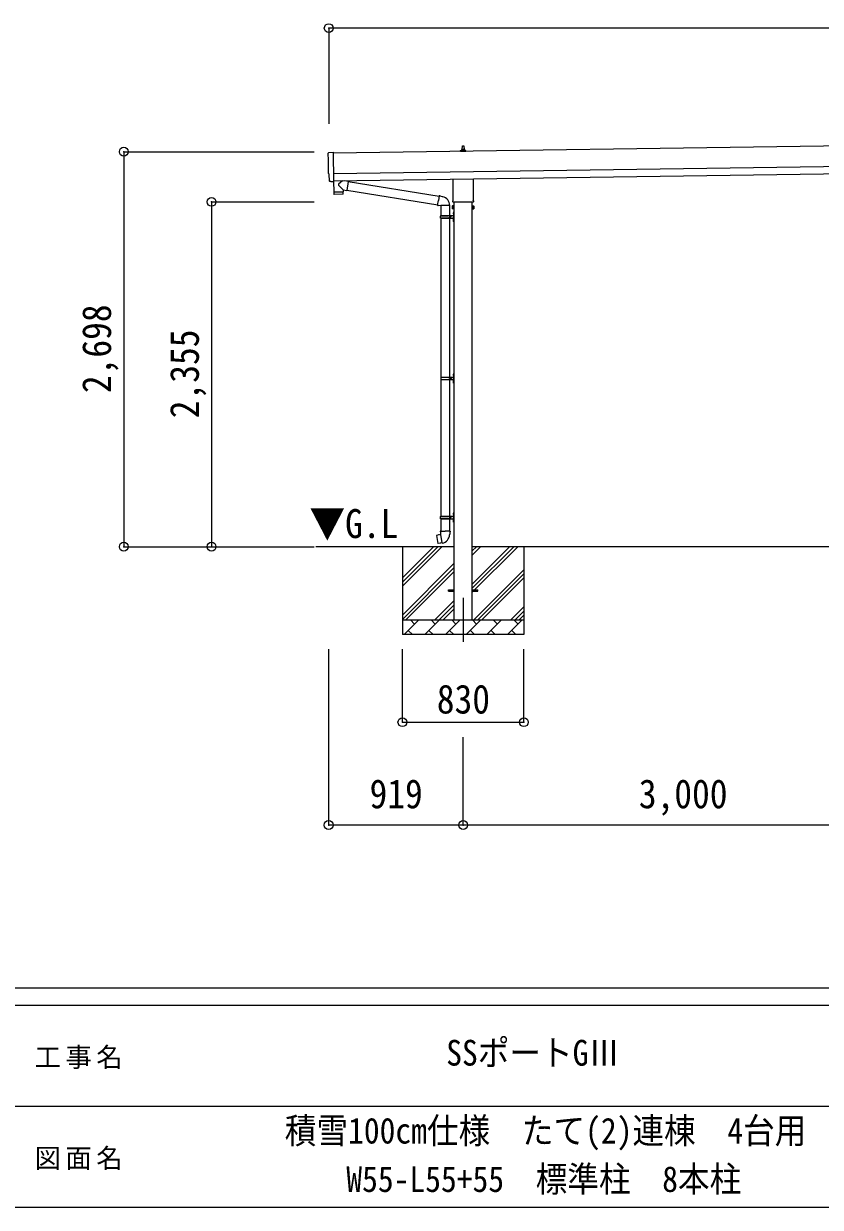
# Model space of a CAD drawing. Units: millimetres at full size, sheet at 1:60. Extents: x -16864 to 16864, y -11640 to 11640.
# Drawn here: x -814 to 4628, y -11640 to -3555 of the extents above; entities that cross this region are included whole.
import ezdxf
from ezdxf.enums import TextEntityAlignment as Align

# ---------------------------------------------------------------- set-up
doc = ezdxf.new("R2010")
doc.units = ezdxf.units.MM
doc.header["$LTSCALE"] = 60
doc.header["$PDMODE"] = 32
doc.header["$PDSIZE"] = 60
doc.linetypes.add('CHAIN1', pattern=[8, 5, -1, 1, -1])
for name, color, linetype, lineweight in [('0-1_Defpoints', 7, 'CHAIN1', 9), ('0-2_TEXT1', 4, 'Continuous', 9), ('0-3_SHAPE', 7, 'Continuous', 9), ('0-7_PARTS2', 7, 'Continuous', 9), ('0-8_TABLE1', 6, 'Continuous', 9), ('0-9_DIM1', 7, 'Continuous', 9), ('F-0', 7, 'Continuous', 9)]:
    doc.layers.add(name, color=color, linetype=linetype, lineweight=lineweight)
doc.styles.add('ＭＳ ゴシック', font='')
doc.styles.get('ＭＳ ゴシック').set_extended_font_data('MS Gothic')

msp = doc.modelspace()

# ---------------------------------------------------------------- linework, layer by layer
at = {"layer": '0-1_Defpoints'}
msp.add_line((2188, -7477.47), (2188, -7826.47), dxfattribs=at)
at = {"layer": '0-2_TEXT1'}
for p, q in [((6665.75, -4362.1), (1300.8, -4438.74)), ((2170.06, -4428.71), (2170.06, -4421)), ((2206.56, -4428.71), (2170.06, -4428.71)), ((2170.44, -4420.21), (2206.18, -4420.21)), ((2170.82, -4420.03), (2177.55, -4418.4)), ((2177.93, -4418.21), (2198.69, -4418.21)), ((2178.31, -4417.43), (2178.31, -4413.21)), ((2179.31, -4413.21), (2197.31, -4413.21)), ((2182.31, -4413.21), (2183.04, -4389.69)), ((2184.04, -4388.71), (2192.58, -4388.71)), ((2193.58, -4389.69), (2194.31, -4413.21)), ((2198.31, -4417.43), (2198.31, -4413.21)), ((2205.8, -4420.03), (2199.07, -4418.4)), ((2206.56, -4428.71), (2206.56, -4421)), ((1302.8, -4578.72), (6667.75, -4502.08)), ((1303.51, -4628.72), (6668.47, -4552.08)), ((1283.94, -4632.77), (1277.01, -4632.5)), ((2119.7, -4762.7), (2119.7, -4617.06)), ((2256.3, -4615.11), (2256.3, -4762.7)), ((2118, -4771.47), (2118, -4765.97)), ((2258, -4765.97), (2258, -4771.47)), ((2114, -4800.97), (2114.76, -4799.66)), ((2114, -4800.97), (2114, -4817.97)), ((2114, -4817.97), (2114.76, -4819.29)), ((2121, -4804.56), (2114.76, -4804.56)), ((2121, -4814.38), (2114.76, -4814.38)), ((2121, -4819.29), (2114.76, -4819.29)), ((2255.94, -4774.97), (2120.07, -4774.97)), ((2123.5, -4818.67), (2121, -4818.67)), ((2125.5, -4774.97), (2125.5, -7627.47)), ((2250.5, -7627.47), (2250.5, -4774.97)), ((2252.5, -4818.67), (2255, -4818.67)), ((2255, -4804.56), (2261.24, -4804.56)), ((2255, -4814.38), (2261.24, -4814.38)), ((2255, -4819.29), (2261.24, -4819.29)), ((2262, -4800.97), (2261.24, -4799.66)), ((2262, -4817.97), (2261.24, -4819.29)), ((2262, -4800.97), (2262, -4817.97)), ((2088, -7422.97), (2125.5, -7422.97)), ((2088, -7431.97), (2088, -7422.97)), ((2088, -7422.97), (2125.5, -7422.97)), ((2088, -7431.97), (2088, -7422.97)), ((2088, -7431.97), (2125.5, -7431.97)), ((2088, -7431.97), (2125.5, -7431.97)), ((2250.5, -7422.97), (2288, -7422.97)), ((2250.5, -7422.97), (2288, -7422.97)), ((2250.5, -7431.97), (2288, -7431.97)), ((2250.5, -7431.97), (2288, -7431.97)), ((2288, -7431.97), (2288, -7422.97)), ((2288, -7431.97), (2288, -7422.97))]:
    msp.add_line(p, q, dxfattribs=at)
for points in [[(1269.18, -4435.75), (1300.73, -4433.65), (1303.55, -4631.48)], [(1274.13, -4629.55), (1273.46, -4582.53), (1272.86, -4582.54)], [(1284.68, -4632.48), (1285.33, -4631.84), (1303.57, -4632.49)], [(2121, -4819.29), (2121, -4799.66), (2114.76, -4799.66)], [(2121, -4818.67), (2121, -4800.27), (2123.5, -4800.27)], [(2255, -4818.67), (2255, -4800.27), (2252.5, -4800.27)], [(2255, -4819.29), (2255, -4799.66), (2261.24, -4799.66)]]:
    msp.add_lwpolyline(points, dxfattribs=at)
for points in [[(2123.5, -4819.97), (2123.5, -4798.97), (2125.5, -4798.97), (2125.5, -4819.97)], [(2252.5, -4819.97), (2252.5, -4798.97), (2250.5, -4798.97), (2250.5, -4819.97)]]:
    msp.add_lwpolyline(points, close=True, dxfattribs=at)
for centre, radius, start, end in [((2171.06, -4421), 1, 103.62699, 180), ((2177.31, -4417.43), 1, 283.62699, 0), ((2182.4, -4413.85), 4.13, 90, 171.17633), ((2179.31, -4414.21), 1, 90, 180), ((2184.04, -4389.71), 1, 90, 178.60509), ((2191.64, -4413.21), 4.83, 133.60282, 180), ((2184.98, -4413.21), 4.83, 0, 46.39718), ((2192.58, -4389.71), 1, 1.39491, 90), ((2194.22, -4413.85), 4.13, 8.82367, 90), ((2197.31, -4414.21), 1, 0, 90), ((2199.31, -4417.43), 1, 180, 256.37301), ((2205.56, -4421), 1, 0, 76.37301), ((2122, -4765.97), 4, 125.09963, 180), ((2254, -4765.97), 4, 0, 54.90037), ((2130.24, -4809.47), 16.24, 162.41205, 197.58795), ((2118.35, -4802.11), 4.34, 145.61575, 214.38425), ((2118.35, -4816.83), 4.34, 145.61575, 214.38425), ((2122, -4771.47), 4, 180, 194.47751), ((2122, -4771.47), 4, 194.47751, 241.04498), ((2254, -4771.47), 4, 298.95502, 345.52249), ((2254, -4771.47), 4, 345.52249, 0), ((2245.76, -4809.47), 16.24, 342.41205, 17.58795), ((2257.66, -4802.11), 4.34, 325.61575, 34.38425), ((2257.66, -4816.83), 4.34, 325.61575, 34.38425)]:
    msp.add_arc(centre, radius, start, end, dxfattribs=at)
for centre, major_axis, ratio, start_param, end_param in [((1269.38, -4438.75), (-3, -0.04), 0.99863, 4.7647489, 6.2979817), ((-3494.99, -4577.24), (4762.89, 68.04), 0.99863, 6.2686928, 6.2979817), ((1272.8, -4578.14), (-4.41, -0.06), 0.99863, 6.2686928, 7.8539816), ((1277.14, -4629.5), (-2.15, -2.1), 0.9974, 5.5252311, 7.0411395), ((1283.98, -4631.77), (-0.717, -0.7), 0.9974, 0.7579542, 1.5707963)]:
    msp.add_ellipse(centre, major_axis=major_axis, ratio=ratio, start_param=start_param, end_param=end_param, dxfattribs=at)
at = {"layer": '0-3_SHAPE'}
for p, q in [((2125.5, -7127.47), (1181.34, -7127.47)), ((1773, -7127.47), (1773, -7727.47)), ((1773, -7340.95), (1986.49, -7127.47)), ((1773, -7397.52), (2043.05, -7127.47)), ((1773, -7369.24), (2014.77, -7127.47)), ((5125.5, -7127.47), (2250.5, -7127.47)), ((2250.5, -7156.3), (2279.33, -7127.47)), ((2250.5, -7184.58), (2307.61, -7127.47)), ((2250.5, -7439.14), (2562.17, -7127.47)), ((2250.5, -7382.57), (2505.6, -7127.47)), ((2250.5, -7410.85), (2533.89, -7127.47)), ((2603, -7127.47), (2603, -7727.47)), ((1773, -7595.51), (2125.5, -7243.01)), ((1773, -7623.8), (2125.5, -7271.3)), ((1797.61, -7627.47), (2125.5, -7299.58)), ((2260.16, -7627.47), (2603, -7284.63)), ((2288.44, -7627.47), (2603, -7312.91)), ((2316.73, -7627.47), (2603, -7341.2)), ((1995.6, -7627.47), (2125.5, -7497.57)), ((2023.89, -7627.47), (2125.5, -7525.85)), ((2052.17, -7627.47), (2125.5, -7554.14)), ((2514.72, -7627.47), (2603, -7539.19)), ((2543, -7627.47), (2603, -7567.47)), ((2571.29, -7627.47), (2603, -7595.76)), ((1773, -7627.47), (2603, -7627.47)), ((1784.45, -7727.47), (1884.45, -7627.47)), ((1855.9, -7656.02), (1827.34, -7627.47)), ((1925.87, -7727.47), (2025.87, -7627.47)), ((1997.32, -7656.02), (1968.76, -7627.47)), ((2067.29, -7727.47), (2167.29, -7627.47)), ((2138.74, -7656.02), (2110.19, -7627.47)), ((2208.71, -7727.47), (2308.71, -7627.47)), ((2280.16, -7656.02), (2251.61, -7627.47)), ((2350.14, -7727.47), (2450.14, -7627.47)), ((2421.58, -7656.02), (2393.03, -7627.47)), ((2491.56, -7727.47), (2591.56, -7627.47)), ((2563, -7656.02), (2534.45, -7627.47)), ((2603, -7727.47), (1773, -7727.47)), ((1813, -7698.92), (1841.56, -7727.47)), ((1954.42, -7698.92), (1982.98, -7727.47)), ((2095.85, -7698.92), (2124.4, -7727.47)), ((2237.27, -7698.92), (2265.82, -7727.47)), ((2378.69, -7698.92), (2407.24, -7727.47)), ((2520.11, -7698.92), (2548.66, -7727.47))]:
    msp.add_line(p, q, dxfattribs=at)
at = {"layer": '0-8_TABLE1'}
for p, q in [((1269.79, -3584.83), (1269.79, -4239.16)), ((12108.71, -3584.83), (1269.79, -3584.83)), ((-130.21, -4429.18), (1170.48, -4429.18)), ((-130.21, -4429.18), (-130.21, -7127.47)), ((469.79, -4772.47), (1170.48, -4772.47)), ((469.79, -4772.47), (469.79, -7127.47)), ((-130.21, -7127.47), (1170.48, -7127.47)), ((1269.48, -9028.47), (1269.48, -7826.47)), ((1773, -8326.47), (1773, -7826.47)), ((2603, -8326.47), (2603, -7826.47)), ((1773, -8326.47), (2603, -8326.47)), ((2188, -9028.47), (2188, -8428.47)), ((2188, -9028.47), (1269.48, -9028.47)), ((5188, -9028.47), (2188, -9028.47))]:
    msp.add_line(p, q, dxfattribs=at)
for p in [(1269.79, -3584.83), (-130.21, -4429.18), (469.79, -4772.47), (-130.21, -7127.47), (469.79, -7127.47), (1773, -8326.47), (2603, -8326.47), (1269.48, -9028.47), (2188, -9028.47)]:
    msp.add_point(p, dxfattribs=at)
at = {"layer": '0-9_DIM1'}
for p, q in [((1303.55, -4631.48), (1303.57, -4632.49)), ((1368.01, -4690.79), (1337.14, -4657.68)), ((1364.96, -4627.84), (1337.31, -4650.35)), ((1402.58, -4631.85), (1376.74, -4627.67)), ((1402.58, -4631.85), (1392.42, -4694.73)), ((1402.29, -4633.67), (2024.44, -4732.73)), ((1304.2, -4704.72), (1304.61, -4717.76)), ((1365.19, -4719.85), (1307.66, -4720.67)), ((1308.68, -4703.65), (1308.72, -4704.65)), ((1363.68, -4702.87), (1363.68, -4703.87)), ((1368.01, -4690.79), (1392.42, -4694.73)), ((1368.01, -4690.79), (1368.18, -4702.8)), ((1392.71, -4692.91), (2014.02, -4791.83)), ((2013.7, -4793.65), (2019.23, -4762.28)), ((2024.76, -4730.91), (2019.23, -4762.28)), ((2024.76, -4730.91), (2025.9, -4728.93)), ((2025.9, -4728.93), (2029.47, -4729.56)), ((2029.47, -4729.56), (2029.88, -4731.91)), ((2044.4, -4734.73), (2046.08, -4736.36)), ((2046.08, -4736.36), (2048.2, -4736.81)), ((2013.7, -4793.65), (2014.1, -4795.9)), ((2013.7, -4793.65), (2018.85, -4794.46)), ((2014.1, -4795.9), (2017.66, -4796.53)), ((2017.66, -4796.53), (2018.85, -4794.46)), ((2018.85, -4794.46), (2033.46, -4796.77)), ((2033.46, -4796.77), (2035.66, -4795.79)), ((2095.96, -4796.19), (2034.77, -4796.19)), ((2035.5, -4796.19), (2035.5, -4865.48)), ((2095.5, -4796.19), (2095.5, -4865.48)), ((2119.2, -4848.33), (2121.25, -4849.33)), ((2120.47, -4846.33), (2121.1, -4846.33)), ((2120.47, -4846.33), (2120.47, -4854.63)), ((2121.1, -4846.33), (2121.1, -4854.63)), ((2121.1, -4846.33), (2121.5, -4846.73)), ((2121.25, -4849.33), (2121.86, -4850.48)), ((2121.5, -4842.48), (2124.5, -4840.98)), ((2121.5, -4842.48), (2121.5, -4874.48)), ((2121.5, -4846.73), (2121.5, -4854.23)), ((2124.5, -4840.98), (2124.5, -4874.48)), ((2124.5, -4840.98), (2125.5, -4840.98)), ((2125.5, -4840.98), (2125.5, -4874.48)), ((2032.5, -4867.48), (2082.84, -4867.48)), ((2032.5, -4881.48), (2082.84, -4881.48)), ((2033.5, -4865.48), (2119.5, -4865.48)), ((2033.5, -4865.48), (2033.5, -4867.48)), ((2033.5, -4883.48), (2033.5, -4881.48)), ((2033.5, -4883.48), (2119.5, -4883.48)), ((2035.5, -4883.48), (2035.5, -5968.47)), ((2092.5, -4865.48), (2092.5, -4869.98)), ((2092.5, -4869.98), (2094.5, -4869.98)), ((2092.5, -4883.48), (2092.5, -4878.98)), ((2092.5, -4878.98), (2094.5, -4878.98)), ((2094.5, -4869.98), (2094.5, -4874.48)), ((2094.5, -4878.98), (2094.5, -4874.48)), ((2095.5, -4883.48), (2095.5, -5968.47)), ((2100.5, -4865.48), (2100.5, -4874.48)), ((2100.5, -4869.98), (2103.5, -4869.98)), ((2100.5, -4883.48), (2100.5, -4874.48)), ((2100.5, -4878.98), (2103.5, -4878.98)), ((2103.5, -4869.98), (2103.5, -4874.48)), ((2103.5, -4878.98), (2103.5, -4874.48)), ((2119.2, -4896.33), (2121.25, -4897.33)), ((2120.47, -4854.63), (2121.1, -4854.63)), ((2120.47, -4894.33), (2121.1, -4894.33)), ((2120.47, -4894.33), (2120.47, -4902.63)), ((2120.47, -4902.63), (2121.1, -4902.63)), ((2121.1, -4854.63), (2121.5, -4854.23)), ((2121.1, -4894.33), (2121.1, -4902.63)), ((2121.1, -4894.33), (2121.5, -4894.73)), ((2121.1, -4902.63), (2121.5, -4902.23)), ((2121.25, -4897.33), (2121.86, -4898.48)), ((2121.5, -4906.48), (2121.5, -4874.48)), ((2121.5, -4894.73), (2121.5, -4902.23)), ((2121.5, -4906.48), (2124.5, -4907.98)), ((2124.5, -4907.98), (2124.5, -4874.48)), ((2124.5, -4907.98), (2125.5, -4907.98)), ((2125.5, -4907.98), (2125.5, -4874.48)), ((2035, -5970.47), (2085.34, -5970.47)), ((2036, -5968.47), (2036, -5970.47)), ((2036, -5968.47), (2119.5, -5968.47)), ((2095, -5968.47), (2095, -5972.97)), ((2095, -5972.97), (2097, -5972.97)), ((2095, -5986.47), (2095, -5981.97)), ((2095, -5981.97), (2097, -5981.97)), ((2097, -5972.97), (2097, -5977.47)), ((2097, -5981.97), (2097, -5977.47)), ((2103, -5968.47), (2103, -5977.47)), ((2103, -5972.97), (2106, -5972.97)), ((2103, -5986.47), (2103, -5977.47)), ((2103, -5981.97), (2106, -5981.97)), ((2106, -5972.97), (2106, -5977.47)), ((2106, -5981.97), (2106, -5977.47)), ((2119.2, -5951.32), (2121.25, -5952.32)), ((2120.47, -5949.32), (2121.1, -5949.32)), ((2120.47, -5949.32), (2120.47, -5957.62)), ((2120.47, -5957.62), (2121.1, -5957.62)), ((2121.1, -5949.32), (2121.1, -5957.62)), ((2121.1, -5949.32), (2121.5, -5949.72)), ((2121.1, -5957.62), (2121.5, -5957.22)), ((2121.25, -5952.32), (2121.86, -5953.47)), ((2121.5, -5945.47), (2124.5, -5943.97)), ((2121.5, -5945.47), (2121.5, -5977.47)), ((2121.5, -5949.72), (2121.5, -5957.22)), ((2121.5, -6009.47), (2121.5, -5977.47)), ((2124.5, -5943.97), (2124.5, -5977.47)), ((2124.5, -5943.97), (2125.5, -5943.97)), ((2124.5, -6010.97), (2124.5, -5977.47)), ((2125.5, -5943.97), (2125.5, -5977.47)), ((2125.5, -6010.97), (2125.5, -5977.47)), ((2035, -5984.47), (2085.34, -5984.47)), ((2035.5, -5986.46), (2035.5, -6918.47)), ((2036, -5986.47), (2036, -5984.47)), ((2036, -5986.47), (2119.5, -5986.47)), ((2095.5, -5986.46), (2095.5, -6918.47)), ((2119.2, -5999.32), (2121.25, -6000.32)), ((2120.47, -5997.32), (2121.1, -5997.32)), ((2120.47, -5997.32), (2120.47, -6005.62)), ((2120.47, -6005.62), (2121.1, -6005.62)), ((2121.1, -5997.32), (2121.1, -6005.62)), ((2121.1, -5997.32), (2121.5, -5997.72)), ((2121.1, -6005.62), (2121.5, -6005.22)), ((2121.25, -6000.32), (2121.86, -6001.47)), ((2121.5, -5997.72), (2121.5, -6005.22)), ((2121.5, -6009.47), (2124.5, -6010.97)), ((2124.5, -6010.97), (2125.5, -6010.97)), ((2032.5, -6920.47), (2082.84, -6920.47)), ((2032.5, -6934.47), (2082.84, -6934.47)), ((2033.5, -6918.47), (2119.5, -6918.47)), ((2033.5, -6918.47), (2033.5, -6920.47)), ((2033.5, -6936.47), (2033.5, -6934.47)), ((2033.5, -6936.47), (2119.5, -6936.47)), ((2035.5, -6936.47), (2035.5, -7021.4)), ((2092.5, -6918.47), (2092.5, -6922.97)), ((2092.5, -6922.97), (2094.5, -6922.97)), ((2092.5, -6936.47), (2092.5, -6931.97)), ((2092.5, -6931.97), (2094.5, -6931.97)), ((2094.5, -6922.97), (2094.5, -6927.47)), ((2094.5, -6931.97), (2094.5, -6927.47)), ((2095.5, -6936.47), (2095.5, -7021.4)), ((2100.5, -6918.47), (2100.5, -6927.47)), ((2100.5, -6922.97), (2103.5, -6922.97)), ((2100.5, -6936.47), (2100.5, -6927.47)), ((2100.5, -6931.97), (2103.5, -6931.97)), ((2103.5, -6922.97), (2103.5, -6927.47)), ((2103.5, -6931.97), (2103.5, -6927.47)), ((2119.2, -6901.32), (2121.25, -6902.32)), ((2119.2, -6949.32), (2121.25, -6950.32)), ((2120.47, -6899.32), (2121.1, -6899.32)), ((2120.47, -6899.32), (2120.47, -6907.62)), ((2120.47, -6907.62), (2121.1, -6907.62)), ((2120.47, -6947.32), (2121.1, -6947.32)), ((2120.47, -6947.32), (2120.47, -6955.62)), ((2121.1, -6899.32), (2121.1, -6907.62)), ((2121.1, -6899.32), (2121.5, -6899.72)), ((2121.1, -6907.62), (2121.5, -6907.22)), ((2121.1, -6947.32), (2121.1, -6955.62)), ((2121.1, -6947.32), (2121.5, -6947.72)), ((2121.25, -6902.32), (2121.86, -6903.47)), ((2121.25, -6950.32), (2121.86, -6951.47)), ((2121.5, -6895.47), (2124.5, -6893.97)), ((2121.5, -6895.47), (2121.5, -6927.47)), ((2121.5, -6899.72), (2121.5, -6907.22)), ((2121.5, -6959.47), (2121.5, -6927.47)), ((2121.5, -6947.72), (2121.5, -6955.22)), ((2124.5, -6893.97), (2124.5, -6927.47)), ((2124.5, -6893.97), (2125.5, -6893.97)), ((2124.5, -6960.97), (2124.5, -6927.47)), ((2125.5, -6893.97), (2125.5, -6927.47)), ((2125.5, -6960.97), (2125.5, -6927.47)), ((2033.65, -7021.4), (2031.5, -7022.18)), ((2031.5, -7022.18), (2031.5, -7025.8)), ((2031.5, -7025.8), (2033.74, -7026.61)), ((2033.65, -7021.4), (2065.5, -7021.4)), ((2033.65, -7021.4), (2033.74, -7026.61)), ((2033.74, -7026.61), (2034, -7041.4)), ((2097.35, -7021.4), (2065.5, -7021.4)), ((2099.5, -7025.8), (2097.26, -7026.61)), ((2097.35, -7021.4), (2099.5, -7022.18)), ((2099.5, -7022.18), (2099.5, -7025.8)), ((2120.47, -6955.62), (2121.1, -6955.62)), ((2121.1, -6955.62), (2121.5, -6955.22)), ((2121.5, -6959.47), (2124.5, -6960.97)), ((2124.5, -6960.97), (2125.5, -6960.97)), ((2007.04, -7049.85), (2006.23, -7051.02)), ((2006.23, -7051.02), (2015.85, -7105.58)), ((2034.91, -7044.6), (2007.04, -7049.85)), ((2019.78, -7047.25), (2019.57, -7047.49)), ((2029.88, -7104.49), (2029.6, -7104.33)), ((2034, -7041.4), (2035.35, -7043.4)), ((2045.27, -7101.9), (2035.13, -7044.42)), ((2035.16, -7043.6), (2035.16, -7044.31)), ((2035.35, -7043.4), (2035.32, -7043.4)), ((2045.57, -7102.66), (2045.33, -7102)), ((2095.69, -7043.34), (2095.62, -7045.5)), ((2097, -7041.4), (2095.69, -7043.34))]:
    msp.add_line(p, q, dxfattribs=at)
for points in [[(1303.17, -4632.47), (1304.18, -4703.72), (1368.18, -4702.8)], [(1368.15, -4716.86), (1368.19, -4703.8), (1304.2, -4704.72)], [(2024.76, -4730.91), (2029.88, -4731.91), (2044.4, -4734.73)], [(2119.2, -4852.63), (2121.25, -4851.63), (2121.86, -4850.48)], [(2119.2, -4900.63), (2121.25, -4899.63), (2121.86, -4898.48)], [(2119.2, -5955.62), (2121.25, -5954.62), (2121.86, -5953.47)], [(2119.2, -6003.62), (2121.25, -6002.62), (2121.86, -6001.47)], [(2119.2, -6905.62), (2121.25, -6904.62), (2121.86, -6903.47)], [(2119.2, -6953.62), (2121.25, -6952.62), (2121.86, -6951.47)], [(2097.35, -7021.4), (2097.26, -7026.61), (2097, -7041.4)], [(2045, -7101.8), (2017.01, -7106.4), (2015.85, -7105.58)], [(2022.03, -7047.03), (2021.75, -7046.88), (2019.78, -7047.25)], [(2032.06, -7103.93), (2031.85, -7104.17), (2029.88, -7104.49)]]:
    msp.add_lwpolyline(points, dxfattribs=at)
for centre, radius, start, end in [((1340.62, -4654.1), 5, 131.47396, 225.79244), ((1307.61, -4717.67), 3, 181.81845, 270.86677), ((1365.15, -4716.85), 3, 270.81845, 359.81845), ((2035.66, -4795.79), 60.3, 359.62495, 78), ((2124.8, -4850.48), 6, 136.21765, 223.78235), ((2081.25, -4874.48), 49.25, 171.82876, 180.00002), ((2081.25, -4874.48), 49.25, 180.00002, 188.17127), ((2082.84, -4865.48), 2, 270, 359.99998), ((2082.84, -4883.48), 2, 0.00005, 90.00004), ((2124.8, -4898.48), 6, 136.21765, 223.78235), ((2119.5, -4863.48), 2, 270, 359.99998), ((2119.5, -4885.48), 2, 0.00005, 90.00004), ((2083.75, -5977.47), 49.25, 171.82876, 180.00002), ((2083.75, -5977.47), 49.25, 180.00002, 188.17127), ((2085.34, -5968.47), 2, 270, 359.99998), ((2124.8, -5953.47), 6, 136.21765, 223.78235), ((2119.5, -5966.47), 2, 270, 359.99998), ((2085.34, -5986.47), 2, 0.00005, 90.00004), ((2124.8, -6001.47), 6, 136.21765, 223.78235), ((2119.5, -5988.47), 2, 0.00005, 90.00004), ((2081.25, -6927.47), 49.25, 171.82876, 180.00002), ((2081.25, -6927.47), 49.25, 180.00002, 188.17127), ((2082.84, -6918.47), 2, 270, 359.99998), ((2082.84, -6936.47), 2, 0.00005, 90.00004), ((2124.8, -6903.47), 6, 136.21765, 223.78235), ((2124.8, -6951.47), 6, 136.21765, 223.78235), ((2119.5, -6916.47), 2, 270, 359.99998), ((2119.5, -6938.47), 2, 0.00005, 90.00004), ((2034.86, -7044.31), 0.3, 280.66842, 0), ((2035.36, -7043.6), 0.2, 100, 180), ((2045.05, -7102.1), 0.3, 20, 99.33158), ((2045.76, -7102.59), 0.2, 200, 279.96938), ((2035.35, -7043.4), 60.3, 279.96938, 358)]:
    msp.add_arc(centre, radius, start, end, dxfattribs=at)
at = {"layer": 'F-0', "color": 5, "lineweight": 5}
for p, q in [((-16864.12, -10140), (16015.88, -10140)), ((-16864.12, -10260), (10682.37, -10260)), ((-6897.63, -10950), (5402.37, -10950)), ((-16864.12, -11640), (16015.88, -11640))]:
    msp.add_line(p, q, dxfattribs=at)

# ---------------------------------------------------------------- texts
at = {"layer": '0-7_PARTS2', "style": 'ＭＳ ゴシック', "width": 0.9}
msp.add_text('▼G.L', height=197.9, dxfattribs=at).set_placement((1138.62, -7127.75), align=Align.BOTTOM_LEFT)
at = {"layer": '0-8_TABLE1', "color": 7, "style": 'ＭＳ ゴシック', "width": 0.9}
for s, p in [('2,698', (-157.71, -6078.32)), ('2,355', (442.29, -6249.97))]:
    msp.add_text(s, height=197.9, rotation=90, dxfattribs=at).set_placement(p, align=Align.BOTTOM_LEFT)
for s, p in [('830', (2008, -8326.47)), ('919', (1548.74, -8973.47)), ('3,000', (3388, -8973.47))]:
    msp.add_text(s, height=197.9, dxfattribs=at).set_placement(p, align=Align.BOTTOM_LEFT)
at = {"layer": 'F-0', "style": 'ＭＳ ゴシック', "width": 0.9}
for s, p in [('SSポートGⅢ ', (2072.37, -10725)), ('積雪100cm仕様\u3000たて(2)連棟\u30004台用', (969.87, -11256.91)), ('W55-L55+55\u3000標準柱\u30008本柱', (1389.87, -11587.74))]:
    msp.add_text(s, height=176, dxfattribs=at).set_placement(p, align=Align.BOTTOM_LEFT)
at = {"layer": 'F-0', "char_height": 132, "attachment_point": 7, "style": 'ＭＳ ゴシック'}
for s, insert in [('\\T1.17;工事名', (-739.42, -10695)), ('\\T1.17;図面名', (-739.42, -11385))]:
    msp.add_mtext(s, dxfattribs=dict(at, insert=insert))

doc.saveas('drawing.dxf')
